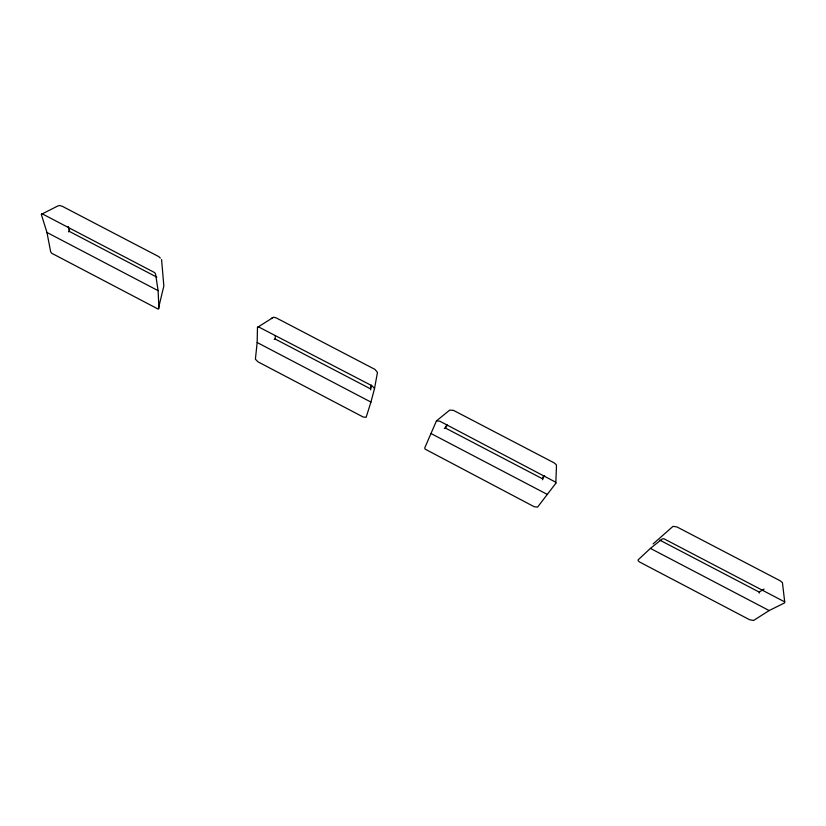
<?xml version="1.0" encoding="UTF-8"?>
<svg xmlns="http://www.w3.org/2000/svg" width="826" height="826" viewBox="0 0 826 826"><rect width="100%" height="100%" fill="white"/><g stroke="black" fill="none" stroke-linecap="round" stroke-linejoin="round"><path stroke-width="1.24" d="M257.165 342.522L257.475 327.364L258.352 326.797L372.082 385.804L374.529 388.54L370.926 402.076L366.155 417.275L363.182 417.016L257.929 361.809L255.399 359.186L257.165 342.522L370.926 402.076M555.815 483.303L556.476 465.812L556.218 464.615L554.091 462.839L453.505 410.377L449.705 410.109L436.438 420.909L424.709 447.991L425.163 449.148L534.123 506.689L537.54 507.164L555.815 483.303L555.547 482.116L439.793 421.188L436.438 420.909M69.539 229.112L69.322 231.404L68.475 231.848M274.191 339.403L275.099 338.99L275.43 335.501M784.7 601.886L784.586 602.887L769.151 610.559L753.56 620.471L749.574 619.717L639.861 562.155L638.209 560.906L638.085 559.904L650.403 548.392L662.266 538.944L663.867 538.728L784.7 601.886L782.439 582.629L779.981 580.678L676.938 526.926L672.994 526.369L653.087 543.942M370.843 385.381L370.688 389.862M374.529 388.54L377.461 372.412L375.035 369.439L276.38 317.979L273.633 317.194L257.475 327.364M160.316 258.084L158.737 256.607L62.394 206.355L59.451 205.468L57.696 206.035L41.3 214.368L46.958 232.467L50.665 251.796L51.666 253.241L158.272 309.151L163.847 285.992L161.576 259.56M371.473 385.174L370.43 388.829L275.099 338.99M543.198 476.685L542.62 479.761M446.835 424.554L445.276 427.961L444.305 428.353M544.644 475.673L542.403 478.739L445.276 427.961L447.32 425.349M271.279 318.516L272.167 317.938M659.767 540.101L759.177 592.077L764.071 589.072M41.806 213.614L154.679 272.611L155.587 274.108L158.107 290.659L158.933 308.594M156.826 277.154L69.322 231.404L68.279 226.572M46.958 232.467L158.107 290.659M431.089 433.567L547.039 494.278M650.403 548.392L769.151 610.559M759.177 592.077L759.352 593.089"/></g></svg>
